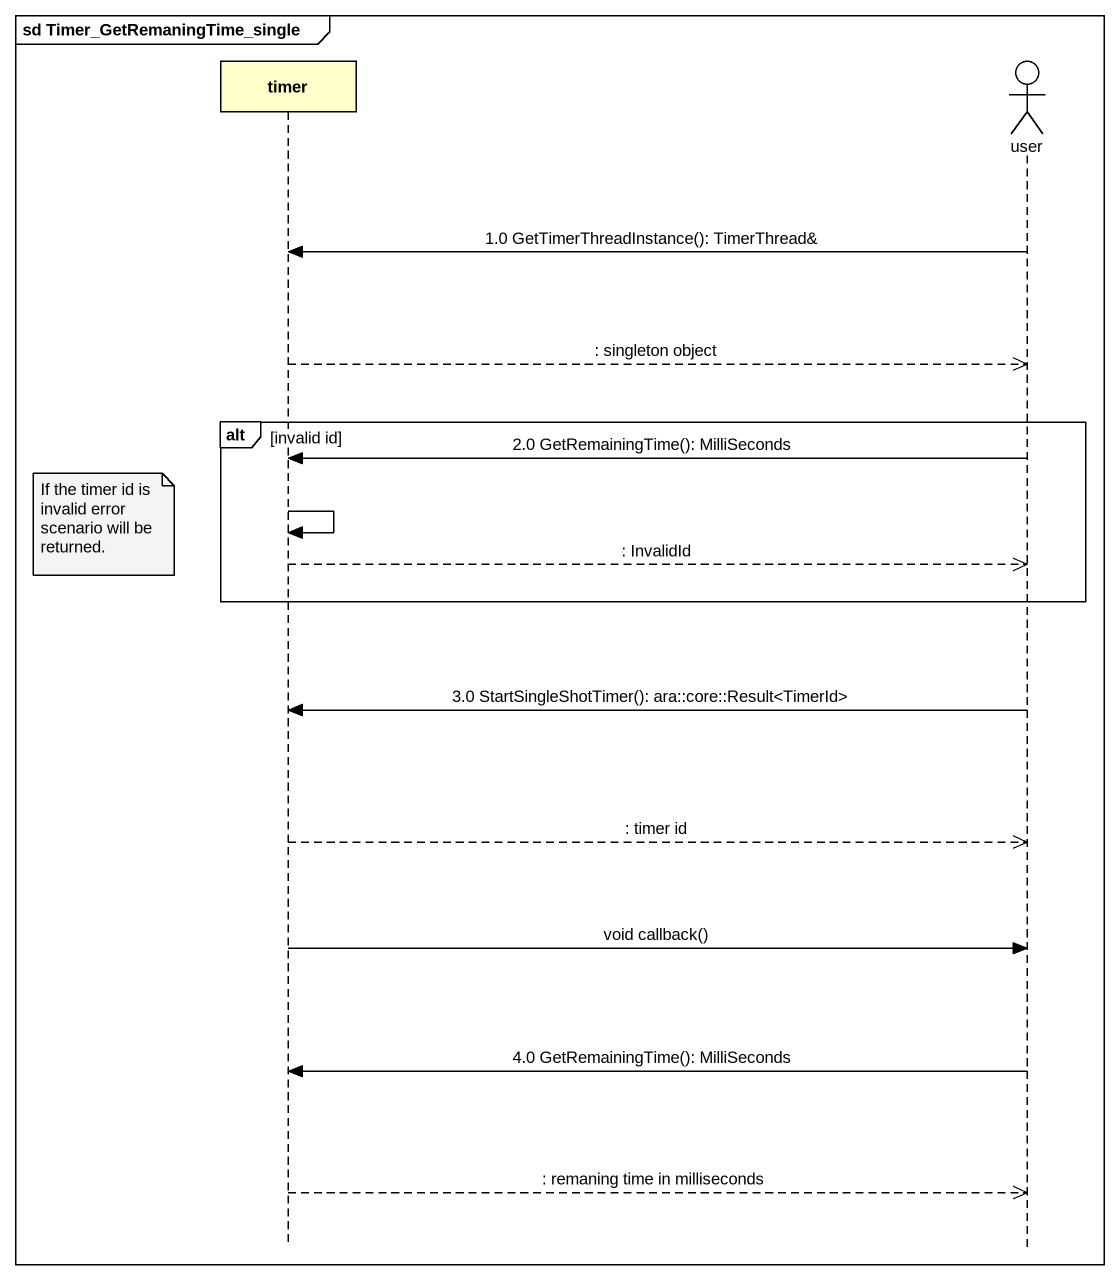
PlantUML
@startuml
mainframe sd Timer_GetRemaningTime_single
hide footbox
participant timer
actor user

user -> timer : 1.0 GetTimerThreadInstance(): TimerThread&
timer -->> user : : singleton object
alt invalid id
  user -> timer : 2.0 GetRemainingTime(): MilliSeconds
  timer -> timer
  note left of timer : If the timer id is invalid error scenario will be returned.
  timer -->> user : : InvalidId
end
user -> timer : 3.0 StartSingleShotTimer(): ara::core::Result<TimerId>
timer -->> user : : timer id
timer -> user : void callback()
user -> timer : 4.0 GetRemainingTime(): MilliSeconds
timer -->> user : : remaning time in milliseconds
@enduml
